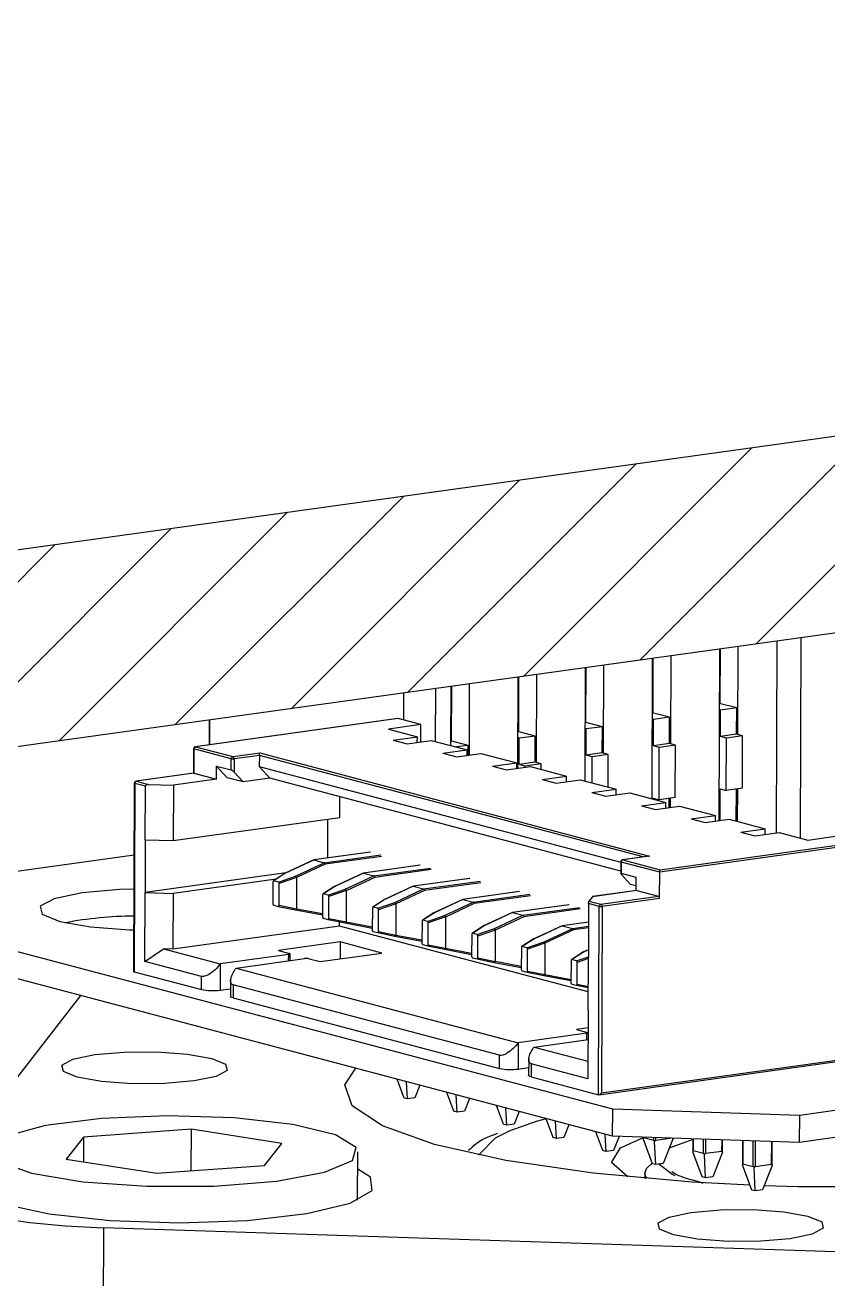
# Model space of a CAD drawing. Header units: millimetres. Extents: x 0 to 1189, y 0 to 841.
# Drawn here: x 427.6 to 463.6, y 642.4 to 698.7 of the extents above; entities that cross this region are included whole.
import ezdxf

# ---------------------------------------------------------------- set-up
doc = ezdxf.new("R2010")
doc.units = ezdxf.units.MM

# ---------------------------------------------------------------- blocks, each defined once
blk = doc.blocks.new('SW_HATCH_0')
at = {"color": 0, "linetype": 'Continuous', "lineweight": 18}
for p, q in [((-119.025, 365.909), (-108.772, 376.162)), ((-124.24, 365.184), (-113.988, 375.436)), ((-129.456, 364.458), (-119.204, 374.71)), ((-134.672, 363.732), (-124.419, 373.985)), ((-139.888, 363.007), (-129.635, 373.259)), ((-145.103, 362.281), (-134.851, 372.534)), ((-150.319, 361.556), (-140.066, 371.808)), ((-155.535, 360.83), (-145.282, 371.083)), ((-160.75, 360.104), (-150.498, 370.357))]:
    blk.add_line(p, q, dxfattribs=at)

msp = doc.modelspace()

# ---------------------------------------------------------------- linework, layer by layer
at = {"color": 7, "linetype": 'Continuous', "lineweight": 25}
for p, q in [((710.528, 714.512), (382.5, 668.878)), ((717.73, 706.688), (382.467, 660.047)), ((462.368, 662.181), (462.402, 671.168)), ((458.737, 670.658), (458.708, 662.96)), ((458.768, 668.213), (458.777, 670.663)), ((459.566, 666.823), (459.581, 670.775)), ((461.298, 662.42), (461.33, 671.018)), ((455.722, 670.238), (455.698, 663.946)), ((455.753, 667.793), (455.762, 670.244)), ((456.551, 666.404), (456.566, 670.356)), ((450.521, 665.565), (450.536, 669.517)), ((452.707, 669.819), (452.688, 664.742)), ((452.738, 667.374), (452.747, 669.824)), ((453.536, 665.984), (453.551, 669.936)), ((445.992, 666.513), (446, 668.886)), ((446.677, 668.98), (446.667, 666.335)), ((446.708, 666.535), (446.717, 668.986)), ((447.509, 665.902), (447.521, 669.097)), ((449.692, 669.399), (449.677, 665.303)), ((449.723, 666.954), (449.732, 669.405)), ((444.553, 668.685), (444.549, 667.479)), ((456.496, 667.597), (455.713, 667.804)), ((458.787, 667.916), (458.727, 667.932)), ((459.511, 668.016), (458.728, 668.223)), ((458.783, 666.738), (458.787, 667.916)), ((459.511, 668.016), (458.787, 667.916)), ((459.506, 666.839), (459.511, 668.016)), ((444.3, 667.543), (435.206, 666.278)), ((444.312, 667.542), (435.219, 666.277)), ((435.835, 667.472), (435.831, 666.364)), ((435.853, 667.474), (435.848, 666.367)), ((445.329, 667.273), (443.882, 667.071)), ((445.329, 667.273), (444.312, 667.542)), ((445.326, 666.498), (445.329, 667.273)), ((453.481, 667.177), (452.698, 667.384)), ((453.481, 667.177), (452.757, 667.077)), ((453.476, 666), (453.481, 667.177)), ((455.772, 667.496), (455.712, 667.512)), ((455.768, 666.319), (455.772, 667.496)), ((456.496, 667.597), (455.772, 667.496)), ((456.491, 666.419), (456.496, 667.597)), ((443.882, 667.071), (445.175, 666.729)), ((444.09, 666.578), (445.175, 666.729)), ((445.174, 666.477), (445.175, 666.729)), ((449.742, 666.657), (449.682, 666.673)), ((450.466, 666.758), (449.683, 666.965)), ((449.738, 665.48), (449.742, 666.657)), ((450.466, 666.758), (449.742, 666.657)), ((450.461, 665.581), (450.466, 666.758)), ((452.757, 667.077), (452.697, 667.093)), ((452.753, 665.899), (452.757, 667.077)), ((459.506, 666.839), (458.783, 666.738)), ((459.05, 666.667), (458.783, 666.738)), ((459.041, 664.313), (459.05, 666.667)), ((459.774, 666.768), (459.05, 666.667)), ((459.774, 666.768), (459.506, 666.839)), ((459.765, 664.413), (459.774, 666.768)), ((435.129, 666.189), (435.125, 665.089)), ((435.146, 666.178), (435.142, 665.089)), ((436.823, 665.735), (435.146, 666.178)), ((435.219, 666.277), (436.896, 665.833)), ((444.09, 666.578), (444.714, 666.413)), ((444.714, 666.413), (445.8, 666.564)), ((445.8, 666.564), (447.405, 666.14)), ((446.32, 665.989), (447.405, 666.14)), ((447.451, 666.339), (446.668, 666.546)), ((447.451, 666.339), (446.928, 666.266)), ((447.404, 665.887), (447.405, 666.14)), ((447.449, 665.894), (447.451, 666.339)), ((456.491, 666.419), (455.768, 666.319)), ((456.035, 666.248), (455.768, 666.319)), ((456.026, 663.893), (456.035, 666.248)), ((456.759, 666.349), (456.035, 666.248)), ((456.759, 666.349), (456.491, 666.419)), ((456.75, 663.994), (456.759, 666.349)), ((436.821, 665.234), (436.823, 665.735)), ((436.896, 665.833), (438.102, 666.001)), ((436.949, 665.731), (436.947, 665.142)), ((438.083, 665.888), (436.949, 665.731)), ((438.083, 665.888), (438.081, 665.388)), ((455.304, 661.333), (438.083, 665.888)), ((438.102, 666.001), (455.602, 661.372)), ((446.32, 665.989), (446.944, 665.823)), ((446.944, 665.823), (448.029, 665.974)), ((448.029, 665.974), (449.635, 665.55)), ((448.55, 665.399), (449.635, 665.55)), ((449.634, 665.298), (449.635, 665.55)), ((450.461, 665.581), (449.738, 665.48)), ((450.729, 665.51), (450.005, 665.409)), ((450.729, 665.51), (450.461, 665.581)), ((450.728, 665.261), (450.729, 665.51)), ((453.476, 666), (452.753, 665.899)), ((453.02, 665.829), (452.753, 665.899)), ((453.016, 664.655), (453.02, 665.829)), ((453.744, 665.929), (453.02, 665.829)), ((453.744, 665.929), (453.476, 666)), ((453.738, 664.464), (453.744, 665.929)), ((435.132, 665.09), (432.549, 664.731)), ((435.142, 665.089), (432.562, 664.73)), ((435.142, 665.089), (436.159, 664.82)), ((436.159, 664.82), (436.161, 665.409)), ((436.642, 664.887), (436.161, 665.409)), ((436.161, 665.409), (436.821, 665.234)), ((436.947, 665.142), (437.355, 664.699)), ((438.081, 665.388), (454.306, 661.096)), ((438.561, 664.866), (438.081, 665.388)), ((448.55, 665.399), (449.174, 665.234)), ((449.174, 665.234), (450.259, 665.385)), ((450.005, 665.409), (449.738, 665.48)), ((450.005, 665.349), (450.005, 665.409)), ((450.259, 665.385), (451.865, 664.96)), ((450.779, 664.809), (451.865, 664.96)), ((451.864, 664.708), (451.865, 664.96)), ((432.471, 664.642), (432.44, 656.212)), ((432.489, 664.632), (432.457, 656.184)), ((432.971, 664.504), (432.489, 664.632)), ((432.562, 664.73), (433.097, 664.589)), ((432.962, 662.091), (432.971, 664.504)), ((433.097, 664.589), (434.23, 664.552)), ((434.23, 664.552), (434.22, 662.05)), ((436.159, 664.82), (434.23, 664.552)), ((437.355, 664.699), (436.642, 664.887)), ((438.561, 664.866), (437.355, 664.699)), ((454.304, 660.702), (438.561, 664.866)), ((450.779, 664.809), (451.404, 664.644)), ((451.404, 664.644), (452.489, 664.795)), ((452.489, 664.795), (454.095, 664.37)), ((453.009, 664.219), (454.095, 664.37)), ((454.094, 664.118), (454.095, 664.37)), ((458.768, 662.968), (458.774, 664.383)), ((458.774, 664.383), (459.041, 664.313)), ((459.765, 664.413), (459.041, 664.313)), ((459.492, 662.942), (459.497, 664.376)), ((459.552, 662.926), (459.557, 664.384)), ((441.697, 663.09), (441.701, 664.036)), ((453.009, 664.219), (453.634, 664.054)), ((453.634, 664.054), (454.719, 664.205)), ((454.719, 664.205), (456.325, 663.78)), ((455.759, 663.964), (456.026, 663.893)), ((455.759, 663.93), (455.759, 663.964)), ((456.75, 663.994), (456.026, 663.893)), ((456.48, 663.55), (456.482, 663.957)), ((456.541, 663.558), (456.542, 663.965)), ((455.239, 663.629), (456.325, 663.78)), ((455.239, 663.629), (455.864, 663.464)), ((455.864, 663.464), (456.949, 663.615)), ((456.324, 663.528), (456.325, 663.78)), ((456.949, 663.615), (458.555, 663.19)), ((441.697, 663.09), (434.22, 662.05)), ((441.155, 661.285), (441.161, 663.015)), ((457.469, 663.039), (458.555, 663.19)), ((457.469, 663.039), (458.093, 662.874)), ((458.093, 662.874), (459.179, 663.025)), ((458.554, 662.938), (458.555, 663.19)), ((459.179, 663.025), (460.784, 662.6)), ((459.699, 662.449), (460.784, 662.6)), ((459.699, 662.449), (460.323, 662.284)), ((460.323, 662.284), (461.409, 662.435)), ((460.783, 662.348), (460.784, 662.6)), ((461.409, 662.435), (462.702, 662.093)), ((462.702, 662.093), (464.149, 662.294)), ((432.962, 662.091), (432.953, 659.736)), ((434.22, 662.05), (432.962, 662.091)), ((443.058, 661.55), (440.526, 661.197)), ((443.067, 661.549), (440.534, 661.197)), ((465.219, 661.923), (456.054, 660.648)), ((456.073, 660.76), (465.166, 662.026)), ((423.093, 660.12), (432.459, 661.423)), ((440.52, 661.196), (439.231, 660.595)), ((440.534, 661.197), (439.248, 660.598)), ((439.712, 660.475), (440.998, 661.074)), ((441.04, 661.007), (439.753, 660.408)), ((440.534, 661.197), (440.998, 661.074)), ((440.998, 661.074), (443.53, 661.427)), ((443.566, 661.358), (441.04, 661.007)), ((454.306, 661.116), (454.304, 660.598)), ((454.323, 661.106), (454.322, 660.605)), ((456.054, 660.648), (454.323, 661.106)), ((455.572, 661.37), (454.383, 661.205)), ((455.602, 661.372), (454.396, 661.204)), ((454.396, 661.204), (456.073, 660.76)), ((455.572, 661.369), (455.602, 661.372)), ((439.273, 660.615), (432.953, 659.736)), ((439.23, 660.595), (438.713, 660.261)), ((439.248, 660.598), (438.73, 660.264)), ((438.938, 660.209), (439.712, 660.475)), ((442.75, 660.606), (441.46, 660.006)), ((442.764, 660.607), (441.478, 660.008)), ((441.942, 659.886), (443.228, 660.484)), ((445.288, 660.96), (442.755, 660.608)), ((445.296, 660.959), (442.764, 660.607)), ((442.764, 660.607), (443.228, 660.484)), ((443.228, 660.484), (445.76, 660.837)), ((445.796, 660.768), (443.269, 660.417)), ((454.322, 660.605), (454.982, 660.431)), ((454.748, 660.098), (454.34, 660.541)), ((454.982, 660.431), (454.979, 659.823)), ((456.049, 659.471), (456.054, 660.648)), ((438.832, 660.338), (434.211, 659.695)), ((438.695, 660.216), (438.692, 659.237)), ((438.938, 660.209), (438.73, 660.264)), ((438.969, 659.163), (438.972, 660.143)), ((439.753, 660.412), (438.972, 660.143)), ((439.753, 660.408), (439.748, 659.011)), ((441.46, 660.005), (440.943, 659.671)), ((441.478, 660.008), (440.96, 659.674)), ((441.168, 659.619), (441.942, 659.886)), ((443.269, 660.417), (441.983, 659.818)), ((444.98, 660.016), (443.69, 659.416)), ((444.994, 660.017), (443.708, 659.418)), ((444.172, 659.296), (445.458, 659.895)), ((447.518, 660.37), (444.985, 660.018)), ((447.526, 660.37), (444.994, 660.017)), ((444.994, 660.017), (445.458, 659.895)), ((445.458, 659.895), (447.99, 660.247)), ((448.026, 660.179), (445.499, 659.827)), ((454.98, 660.036), (454.748, 660.098)), ((432.941, 656.645), (432.953, 659.736)), ((432.953, 659.736), (434.211, 659.695)), ((434.211, 659.695), (434.202, 657.193)), ((440.925, 659.626), (440.921, 658.647)), ((441.168, 659.619), (440.96, 659.674)), ((441.198, 658.574), (441.202, 659.553)), ((441.983, 659.822), (441.202, 659.553)), ((441.983, 659.818), (441.978, 658.421)), ((443.69, 659.415), (443.173, 659.081)), ((443.708, 659.418), (443.19, 659.084)), ((445.499, 659.827), (444.213, 659.228)), ((447.21, 659.426), (445.92, 658.826)), ((447.224, 659.427), (445.938, 658.829)), ((446.401, 658.706), (447.687, 659.305)), ((449.748, 659.78), (447.215, 659.428)), ((449.756, 659.78), (447.224, 659.427)), ((447.224, 659.427), (447.687, 659.305)), ((447.687, 659.305), (450.22, 659.657)), ((450.255, 659.589), (447.729, 659.237)), ((453.031, 659.549), (452.88, 659.356)), ((452.88, 659.356), (453.415, 659.214)), ((455.033, 659.828), (453.031, 659.549)), ((453.031, 659.549), (453.035, 659.551)), ((455.02, 659.829), (453.035, 659.552)), ((453.415, 659.214), (455.996, 659.573)), ((456.049, 659.471), (453.469, 659.111)), ((455.033, 659.828), (455.996, 659.573)), ((438.726, 659.171), (438.934, 659.116)), ((438.935, 659.115), (439.708, 658.96)), ((438.969, 659.163), (439.748, 659.007)), ((439.704, 658.961), (440.922, 658.732)), ((439.748, 659.011), (440.922, 658.79)), ((443.155, 659.036), (443.151, 658.057)), ((443.398, 659.029), (443.19, 659.084)), ((443.398, 659.029), (444.172, 659.296)), ((443.428, 657.984), (443.432, 658.963)), ((444.213, 659.232), (443.432, 658.963)), ((444.213, 659.228), (444.208, 657.831)), ((445.919, 658.825), (445.402, 658.491)), ((445.938, 658.829), (445.42, 658.494)), ((447.729, 659.237), (446.443, 658.638)), ((449.44, 658.837), (448.15, 658.236)), ((449.453, 658.837), (448.167, 658.239)), ((451.978, 659.19), (449.445, 658.838)), ((451.986, 659.19), (449.453, 658.837)), ((449.453, 658.837), (449.917, 658.715)), ((449.917, 658.715), (452.45, 659.067)), ((452.485, 658.999), (449.959, 658.647)), ((452.861, 659.243), (452.852, 656.829)), ((453.343, 659.116), (452.861, 659.243)), ((453.311, 650.667), (453.343, 659.116)), ((453.469, 659.111), (453.437, 650.752)), ((453.947, 650.011), (421.837, 658.505)), ((441.679, 658.233), (434.202, 657.193)), ((440.956, 658.581), (441.164, 658.526)), ((441.165, 658.526), (441.938, 658.37)), ((441.198, 658.574), (441.977, 658.417)), ((441.679, 658.233), (441.68, 658.422)), ((452.846, 655.279), (441.679, 658.233)), ((441.934, 658.371), (443.152, 658.142)), ((441.978, 658.421), (443.152, 658.2)), ((445.385, 658.446), (445.381, 657.467)), ((445.628, 658.439), (445.42, 658.494)), ((445.628, 658.439), (446.401, 658.706)), ((445.658, 657.394), (445.662, 658.373)), ((446.443, 658.642), (445.662, 658.373)), ((446.443, 658.638), (446.438, 657.241)), ((448.149, 658.235), (447.632, 657.902)), ((448.167, 658.239), (447.649, 657.904)), ((448.631, 658.116), (449.917, 658.715)), ((449.959, 658.647), (448.673, 658.049)), ((451.67, 658.247), (450.38, 657.646)), ((451.683, 658.248), (450.397, 657.649)), ((452.858, 658.413), (451.675, 658.248)), ((452.858, 658.411), (451.683, 658.248)), ((451.683, 658.248), (452.147, 658.125)), ((452.147, 658.125), (452.857, 658.224)), ((443.186, 657.991), (443.394, 657.936)), ((443.395, 657.936), (444.167, 657.781)), ((443.428, 657.984), (444.207, 657.827)), ((444.164, 657.781), (445.381, 657.552)), ((444.208, 657.831), (445.382, 657.611)), ((447.615, 657.857), (447.611, 656.877)), ((447.858, 657.849), (447.649, 657.904)), ((447.858, 657.849), (448.631, 658.116)), ((447.888, 656.804), (447.892, 657.783)), ((448.672, 658.052), (447.892, 657.783)), ((448.673, 658.049), (448.668, 656.652)), ((450.379, 657.646), (449.862, 657.312)), ((450.397, 657.649), (449.879, 657.314)), ((450.861, 657.526), (452.147, 658.125)), ((452.189, 658.058), (450.903, 657.459)), ((452.857, 658.15), (452.189, 658.058)), ((453.942, 648.8), (421.832, 657.294)), ((432.941, 656.645), (433.782, 657.207)), ((433.782, 657.207), (436.325, 656.534)), ((434.202, 657.193), (433.782, 657.207)), ((441.714, 657.518), (438.941, 657.132)), ((438.941, 657.132), (439.431, 657.002)), ((441.714, 657.518), (441.712, 656.761)), ((443.587, 657.022), (441.714, 657.518)), ((445.415, 657.401), (445.624, 657.346)), ((445.625, 657.346), (446.397, 657.191)), ((445.658, 657.394), (446.437, 657.237)), ((446.394, 657.191), (447.611, 656.962)), ((446.438, 657.241), (447.612, 657.021)), ((449.845, 657.267), (449.841, 656.287)), ((450.087, 657.259), (449.879, 657.314)), ((450.087, 657.259), (450.861, 657.526)), ((450.118, 656.214), (450.122, 657.193)), ((450.902, 657.463), (450.122, 657.193)), ((450.903, 657.459), (450.897, 656.062)), ((452.609, 657.056), (452.092, 656.722)), ((452.627, 657.059), (452.109, 656.725)), ((452.853, 657.17), (452.61, 657.056)), ((452.853, 657.164), (452.627, 657.059)), ((435.483, 655.973), (432.941, 656.645)), ((436.325, 656.534), (436.32, 655.357)), ((439.4, 656.962), (436.325, 656.534)), ((437.038, 656.345), (440.113, 656.773)), ((439.399, 656.674), (439.4, 656.962)), ((439.459, 656.682), (439.461, 656.985)), ((440.323, 656.766), (440.814, 656.637)), ((440.814, 656.637), (443.587, 657.022)), ((447.645, 656.811), (447.853, 656.756)), ((447.855, 656.756), (448.627, 656.601)), ((447.888, 656.804), (448.667, 656.648)), ((448.624, 656.602), (449.841, 656.373)), ((448.668, 656.652), (449.841, 656.431)), ((452.074, 656.677), (452.071, 655.698)), ((452.317, 656.669), (452.109, 656.725)), ((452.317, 656.669), (452.852, 656.854)), ((452.348, 655.624), (452.352, 656.604)), ((452.852, 656.776), (452.352, 656.604)), ((452.843, 654.474), (452.852, 656.829)), ((432.457, 656.184), (435.481, 655.384)), ((435.481, 655.384), (435.483, 655.973)), ((437.038, 656.345), (449.704, 652.995)), ((449.875, 656.222), (450.083, 656.166)), ((450.085, 656.166), (450.857, 656.011)), ((450.118, 656.214), (450.897, 656.058)), ((450.854, 656.012), (452.071, 655.783)), ((450.897, 656.062), (452.071, 655.841)), ((436.32, 655.357), (436.792, 655.422)), ((436.793, 655.783), (436.79, 655.076)), ((436.91, 655.595), (436.908, 655.006)), ((448.862, 652.434), (436.91, 655.595)), ((452.105, 655.632), (452.313, 655.577)), ((452.315, 655.576), (452.847, 655.469)), ((452.348, 655.624), (452.847, 655.524)), ((505.754, 655.778), (462.339, 649.739)), ((423.52, 646.691), (430.072, 655.114)), ((436.908, 655.006), (448.86, 651.845)), ((452.843, 654.474), (452.832, 651.384)), ((505.75, 654.567), (462.334, 648.527)), ((452.779, 653.423), (449.704, 652.995)), ((450.417, 652.806), (452.838, 653.143)), ((452.84, 653.665), (452.32, 653.593)), ((452.32, 653.593), (452.81, 653.463)), ((452.778, 653.135), (452.779, 653.423)), ((449.704, 652.995), (449.699, 651.818)), ((450.417, 652.806), (452.835, 652.167)), ((448.86, 651.845), (448.862, 652.434)), ((450.172, 652.244), (450.17, 651.537)), ((450.29, 652.056), (450.287, 651.467)), ((452.832, 651.384), (450.29, 652.056)), ((453.324, 650.667), (465.142, 652.311)), ((453.437, 650.752), (465.184, 652.386)), ((449.699, 651.818), (450.171, 651.883)), ((450.287, 651.467), (453.311, 650.667)), ((444.584, 650.518), (444.27, 651.358)), ((444.737, 650.477), (444.693, 651.247)), ((445.286, 651.09), (445.064, 650.523)), ((444.737, 650.477), (444.584, 650.518)), ((445.064, 650.523), (444.737, 650.477)), ((446.814, 649.928), (446.5, 650.769)), ((446.967, 649.888), (446.923, 650.657)), ((447.516, 650.5), (447.294, 649.933)), ((446.967, 649.888), (446.814, 649.928)), ((447.294, 649.933), (446.967, 649.888)), ((449.044, 649.338), (448.73, 650.179)), ((449.197, 649.298), (449.153, 650.067)), ((449.745, 649.91), (449.524, 649.343)), ((453.942, 648.8), (453.947, 650.011)), ((462.339, 649.739), (453.947, 650.011)), ((462.334, 648.527), (462.339, 649.739)), ((449.197, 649.298), (449.044, 649.338)), ((449.524, 649.343), (449.197, 649.298)), ((451.274, 648.748), (450.96, 649.589)), ((451.427, 648.708), (451.382, 649.477)), ((451.975, 649.32), (451.754, 648.753)), ((430.187, 648.767), (429.418, 647.778)), ((430.187, 648.767), (430.183, 647.658)), ((435.022, 649.117), (430.187, 648.767)), ((435.022, 649.117), (435.015, 647.25)), ((439.088, 648.478), (435.022, 649.117)), ((451.427, 648.708), (451.274, 648.748)), ((451.754, 648.753), (451.427, 648.708)), ((453.504, 648.158), (453.19, 648.999)), ((453.657, 648.118), (453.612, 648.887)), ((462.334, 648.527), (453.942, 648.8)), ((454.229, 648.791), (453.984, 648.163)), ((455.312, 648.755), (455.312, 648.712)), ((455.734, 647.569), (455.313, 648.695)), ((455.324, 648.755), (455.324, 648.751)), ((455.324, 648.751), (455.788, 648.628)), ((455.788, 648.628), (455.788, 648.74)), ((455.872, 648.737), (455.872, 648.626)), ((455.872, 648.626), (456.522, 648.716)), ((456.643, 648.673), (456.214, 647.574)), ((457.544, 648.65), (456.483, 648.263)), ((456.643, 648.673), (456.636, 648.712)), ((456.643, 648.692), (456.643, 648.673)), ((456.644, 648.692), (456.644, 648.712)), ((457.544, 648.683), (457.542, 648.122)), ((457.556, 648.683), (457.554, 648.161)), ((458.018, 648.039), (458.02, 648.667)), ((458.104, 648.665), (458.102, 648.036)), ((458.849, 648.14), (458.851, 648.64)), ((458.874, 648.103), (458.876, 648.64)), ((459.776, 648.61), (459.772, 647.532)), ((459.788, 648.61), (459.784, 647.571)), ((438.319, 647.489), (439.088, 648.478)), ((442.495, 645.931), (442.503, 648.097)), ((453.657, 648.118), (453.504, 648.158)), ((453.984, 648.163), (453.657, 648.118)), ((455.887, 647.528), (455.827, 648.559)), ((457.964, 646.979), (457.543, 648.106)), ((457.554, 648.161), (458.018, 648.039)), ((458.102, 648.036), (458.849, 648.14)), ((458.873, 648.083), (458.444, 646.984)), ((458.873, 648.103), (458.873, 648.083)), ((460.248, 647.449), (460.252, 648.595)), ((460.336, 648.592), (460.332, 647.446)), ((461.079, 647.55), (461.083, 648.568)), ((461.103, 647.513), (461.107, 648.567)), ((429.418, 647.778), (433.484, 647.139)), ((433.484, 647.139), (438.319, 647.489)), ((455.887, 647.528), (455.734, 647.569)), ((456.214, 647.574), (455.887, 647.528)), ((458.116, 646.938), (458.057, 647.97)), ((460.193, 646.389), (459.773, 647.516)), ((459.784, 647.571), (460.248, 647.449)), ((460.332, 647.446), (461.079, 647.55)), ((461.103, 647.493), (460.673, 646.394)), ((461.102, 647.513), (461.103, 647.493)), ((455.383, 647.13), (455.382, 646.905)), ((455.462, 646.898), (455.383, 647.13)), ((458.116, 646.938), (457.964, 646.979)), ((458.444, 646.984), (458.116, 646.938)), ((460.346, 646.348), (460.287, 647.38)), ((460.346, 646.348), (460.193, 646.389)), ((460.673, 646.394), (460.346, 646.348)), ((431.088, 644.689), (431.055, 635.859)), ((486.714, 642.882), (431.088, 644.689))]:
    msp.add_line(p, q, dxfattribs=at)
at = {"color": 7, "linetype": 'Continuous', "lineweight": 25, "flags": 128}
for points in [[(444.3, 667.543), (444.302, 667.543), (444.312, 667.542)], [(435.129, 666.189), (435.129, 666.188), (435.131, 666.185), (435.137, 666.181), (435.146, 666.178)], [(435.206, 666.278), (435.209, 666.278), (435.219, 666.277)], [(432.471, 664.642), (432.471, 664.641), (432.474, 664.638), (432.48, 664.635), (432.489, 664.632)], [(432.549, 664.731), (432.551, 664.731), (432.562, 664.73)], [(454.306, 661.116), (454.306, 661.115), (454.308, 661.112), (454.314, 661.109), (454.323, 661.106)], [(454.383, 661.205), (454.386, 661.205), (454.396, 661.204)], [(432.453, 659.887), (431.803, 659.868), (430.123, 659.721), (428.873, 659.46), (428.245, 659.125), (428.333, 658.766), (429.126, 658.439), (430.501, 658.193), (432.249, 658.065), (432.447, 658.06)], [(455.02, 659.829), (455.022, 659.829), (455.033, 659.828)], [(439.4, 656.962), (439.422, 656.966), (439.439, 656.97), (439.452, 656.975), (439.459, 656.981), (439.46, 656.986), (439.456, 656.992), (439.446, 656.997), (439.431, 657.002)], [(436.908, 655.006), (436.848, 655.026), (436.808, 655.048), (436.791, 655.07), (436.79, 655.076)], [(436.637, 651.753), (436.142, 651.489), (435.158, 651.283), (433.834, 651.168), (432.373, 651.16), (430.996, 651.26), (429.913, 651.454), (429.289, 651.711), (429.219, 651.994), (429.714, 652.258), (430.698, 652.463), (432.022, 652.579), (433.483, 652.587), (434.86, 652.486), (435.943, 652.293), (436.567, 652.035), (436.637, 651.753)], [(460.113, 646.604), (457.51, 646.742), (453.066, 647.14), (449.153, 647.712), (445.951, 648.431), (443.613, 649.263), (442.246, 650.169), (441.915, 651.107), (442.409, 651.851)], [(450.287, 651.467), (450.227, 651.487), (450.188, 651.509), (450.17, 651.531), (450.17, 651.537)], [(486.649, 650.128), (485.413, 649.224), (483.194, 648.397), (480.096, 647.684), (476.264, 647.119), (471.877, 646.729), (467.141, 646.531), (462.276, 646.536), (460.746, 646.58)], [(433.032, 646.558), (436.061, 646.568), (438.847, 646.789), (441.012, 647.191), (442.264, 647.719), (442.435, 648.303), (441.5, 648.863), (439.586, 649.324), (436.953, 649.623), (433.954, 649.72), (430.996, 649.603), (428.478, 649.286), (426.739, 648.813), (426.016, 648.247), (426.405, 647.666), (427.854, 647.146), (430.167, 646.76), (433.032, 646.558)], [(450.962, 649.585), (450.508, 649.457), (449.333, 649.043)], [(449.333, 649.043), (448.671, 648.712), (447.921, 647.953)], [(454.619, 646.975), (453.897, 647.624), (454.301, 648.285), (455.363, 648.754)], [(455.383, 647.13), (455.465, 647.362), (455.722, 647.6)], [(456.03, 647.548), (456.644, 647.083), (456.728, 647.046)], [(426, 647.381), (425.347, 646.946), (425.428, 646.342), (426.573, 645.777), (428.643, 645.318), (431.39, 645.02), (434.481, 644.919), (437.544, 645.028), (440.209, 645.334), (442.156, 645.799), (443.148, 646.367), (443.148, 646.367)], [(443.148, 646.367), (443.067, 646.97), (442.5, 647.32)], [(423.52, 646.691), (423.431, 646.352), (423.688, 646.014), (424.28, 645.691), (425.185, 645.396), (426.368, 645.139), (427.784, 644.931), (429.377, 644.779), (431.088, 644.689)], [(463.395, 644.675), (462.9, 644.411), (461.916, 644.205), (460.593, 644.09), (459.131, 644.081), (457.754, 644.182), (456.671, 644.376), (456.048, 644.633), (455.978, 644.916), (456.473, 645.179), (457.457, 645.385), (458.78, 645.5), (460.242, 645.509), (461.619, 645.408), (462.701, 645.214), (463.325, 644.957), (463.395, 644.675)]]:
    msp.add_lwpolyline(points, dxfattribs=at)
at = {"color": 7, "linetype": 'Continuous', "lineweight": 25}
for centre, radius, start, end in [((435.219, 666.188), 0.09, 97.92, 179.7853), ((435.243, 666.183), 0.0965, 104.2045, 182.8733), ((436.92, 665.74), 0.0965, 104.2045, 182.8733), ((436.898, 666.104), 0.376, 258.5048, 277.7731), ((436.846, 665.742), 0.104, 353.7048, 61.1603), ((432.561, 664.642), 0.09, 97.92, 179.7853), ((432.585, 664.637), 0.0965, 104.2045, 182.8733), ((454.396, 661.116), 0.09, 97.92, 179.7853), ((454.42, 661.111), 0.0965, 104.2045, 182.8733), ((455.946, 659.482), 0.104, 353.7048, 61.1603), ((453.439, 659.12), 0.0965, 104.2045, 182.8733), ((453.418, 659.484), 0.376, 258.5048, 277.7731), ((453.365, 659.123), 0.104, 353.7048, 61.1603), ((432.534, 641.674), 17.002, 90.2856, 100.7235), ((440.198, 656.152), 0.627, 78.5048, 97.7731), ((435.981, 657.842), 2.508, 258.5048, 277.7731), ((452.785, 653.505), 0.082, 266.0284, 311.7148), ((452.806, 653.419), 0.0443, 41.1868, 84.2213), ((449.36, 654.303), 2.508, 258.5048, 277.7731)]:
    msp.add_arc(centre, radius, start, end, dxfattribs=at)
for points, knots in [([(712.796, 714.382), (711.274, 714.776), (706.812, 715.93), (698.867, 717.742), (688.769, 719.765), (678.054, 721.636), (666.775, 723.355), (654.974, 724.916), (642.7, 726.315), (630.004, 727.549), (616.94, 728.612), (603.566, 729.5), (589.938, 730.211), (576.118, 730.742), (562.168, 731.09), (548.148, 731.254), (534.121, 731.234), (520.151, 731.03), (506.3, 730.641), (492.629, 730.071), (479.198, 729.321), (466.069, 728.395), (453.297, 727.295), (440.938, 726.026), (429.047, 724.592), (417.671, 722.999), (406.86, 721.25), (396.653, 719.35), (387.091, 717.302), (378.205, 715.108), (370.019, 712.764), (362.552, 710.262), (355.808, 707.578), (349.787, 704.669), (344.487, 701.453), (340.28, 698.063), (337.141, 694.529), (335.056, 691.015), (333.734, 687.435), (333.615, 684.983), (333.559, 683.835)], [0, 0, 0, 0, 0.014304, 0.04193, 0.069424, 0.096803, 0.124098, 0.151328, 0.178511, 0.205657, 0.232775, 0.259871, 0.286951, 0.314019, 0.34108, 0.368135, 0.395189, 0.422244, 0.449302, 0.476366, 0.50344, 0.530527, 0.557632, 0.58476, 0.611918, 0.639115, 0.666362, 0.693675, 0.721074, 0.748589, 0.776264, 0.804159, 0.832369, 0.861024, 0.89028, 0.920121, 0.943455, 0.964108, 0.98319, 1, 1, 1, 1]), ([(438.083, 665.888), (438.083, 665.897), (438.083, 665.915), (438.086, 665.943), (438.09, 665.969), (438.096, 665.99), (438.1, 665.997), (438.102, 666.001)], [0, 0, 0, 0, 0.146754, 0.316126, 0.510248, 0.757793, 1, 1, 1, 1]), ([(435.132, 665.09), (435.132, 665.09), (435.134, 665.091), (435.139, 665.09), (435.142, 665.089)], [0, 0, 0, 0, 0.104348, 1, 1, 1, 1]), ([(436.947, 665.142), (436.936, 665.153), (436.914, 665.175), (436.879, 665.203), (436.852, 665.221), (436.835, 665.23), (436.826, 665.233), (436.821, 665.234)], [0, 0, 0, 0, 0.31012, 0.616121, 0.758896, 0.886022, 1, 1, 1, 1]), ([(433.097, 664.589), (433.079, 664.588), (433.044, 664.586), (433.005, 664.567), (432.983, 664.544), (432.972, 664.524), (432.971, 664.511), (432.971, 664.504)], [0, 0, 0, 0, 0.31012, 0.616121, 0.758896, 0.886022, 1, 1, 1, 1]), ([(440.521, 661.195), (440.521, 661.196), (440.525, 661.199), (440.53, 661.198), (440.534, 661.197)], [0, 0, 0, 0, 0.184753, 1, 1, 1, 1]), ([(441.04, 661.007), (441.038, 661.015), (441.035, 661.033), (441.023, 661.055), (441.01, 661.069), (441.002, 661.073), (440.998, 661.074)], [0, 0, 0, 0, 0.271315, 0.563805, 0.790595, 1, 1, 1, 1]), ([(439.23, 660.594), (439.232, 660.595), (439.237, 660.599), (439.244, 660.599), (439.248, 660.598)], [0, 0, 0, 0, 0.35158, 1, 1, 1, 1]), ([(439.753, 660.412), (439.75, 660.42), (439.745, 660.436), (439.734, 660.456), (439.722, 660.47), (439.715, 660.474), (439.712, 660.475)], [0, 0, 0, 0, 0.2701129, 0.5609726, 0.7881359, 1, 1, 1, 1]), ([(442.751, 660.605), (442.751, 660.606), (442.755, 660.609), (442.76, 660.608), (442.764, 660.607)], [0, 0, 0, 0, 0.184753, 1, 1, 1, 1]), ([(443.269, 660.417), (443.268, 660.425), (443.265, 660.443), (443.253, 660.465), (443.24, 660.479), (443.232, 660.483), (443.228, 660.484)], [0, 0, 0, 0, 0.271315, 0.563805, 0.790595, 1, 1, 1, 1]), ([(454.322, 660.605), (454.317, 660.606), (454.308, 660.607), (454.303, 660.601), (454.306, 660.587), (454.318, 660.566), (454.333, 660.55), (454.34, 660.541)], [0, 0, 0, 0, 0.1467542, 0.3161257, 0.5102478, 0.7577933, 1, 1, 1, 1]), ([(456.054, 660.648), (456.054, 660.656), (456.054, 660.675), (456.057, 660.702), (456.061, 660.728), (456.067, 660.75), (456.071, 660.757), (456.073, 660.76)], [0, 0, 0, 0, 0.146754, 0.316126, 0.510248, 0.757793, 1, 1, 1, 1]), ([(438.73, 660.264), (438.725, 660.264), (438.715, 660.265), (438.703, 660.253), (438.696, 660.235), (438.696, 660.222), (438.695, 660.216)], [0, 0, 0, 0, 0.273222, 0.5613939, 0.7866392, 1, 1, 1, 1]), ([(438.972, 660.143), (438.972, 660.151), (438.971, 660.168), (438.961, 660.19), (438.95, 660.204), (438.942, 660.207), (438.938, 660.209)], [0, 0, 0, 0, 0.273222, 0.561394, 0.786639, 1, 1, 1, 1]), ([(439.753, 660.408), (439.753, 660.409), (439.753, 660.41), (439.753, 660.411), (439.753, 660.412)], [0, 0, 0, 0, 0.564082, 1, 1, 1, 1]), ([(441.46, 660.004), (441.462, 660.006), (441.467, 660.009), (441.473, 660.009), (441.478, 660.008)], [0, 0, 0, 0, 0.35158, 1, 1, 1, 1]), ([(441.983, 659.822), (441.98, 659.83), (441.975, 659.846), (441.964, 659.866), (441.952, 659.88), (441.945, 659.884), (441.942, 659.886)], [0, 0, 0, 0, 0.270113, 0.560973, 0.788136, 1, 1, 1, 1]), ([(444.98, 660.016), (444.981, 660.016), (444.985, 660.019), (444.99, 660.018), (444.994, 660.017)], [0, 0, 0, 0, 0.184753, 1, 1, 1, 1]), ([(445.499, 659.827), (445.498, 659.835), (445.495, 659.853), (445.483, 659.875), (445.47, 659.889), (445.462, 659.893), (445.458, 659.895)], [0, 0, 0, 0, 0.271315, 0.563805, 0.790595, 1, 1, 1, 1]), ([(440.96, 659.674), (440.955, 659.674), (440.945, 659.675), (440.933, 659.663), (440.926, 659.645), (440.925, 659.632), (440.925, 659.626)], [0, 0, 0, 0, 0.273222, 0.5613939, 0.7866392, 1, 1, 1, 1]), ([(441.202, 659.553), (441.202, 659.561), (441.2, 659.578), (441.191, 659.6), (441.18, 659.614), (441.172, 659.617), (441.168, 659.619)], [0, 0, 0, 0, 0.273222, 0.561394, 0.786639, 1, 1, 1, 1]), ([(441.983, 659.818), (441.983, 659.819), (441.983, 659.82), (441.983, 659.821), (441.983, 659.822)], [0, 0, 0, 0, 0.564082, 1, 1, 1, 1]), ([(443.69, 659.414), (443.692, 659.416), (443.697, 659.419), (443.703, 659.419), (443.708, 659.418)], [0, 0, 0, 0, 0.35158, 1, 1, 1, 1]), ([(447.21, 659.426), (447.211, 659.426), (447.215, 659.429), (447.22, 659.428), (447.224, 659.427)], [0, 0, 0, 0, 0.184753, 1, 1, 1, 1]), ([(447.729, 659.237), (447.728, 659.246), (447.725, 659.263), (447.713, 659.285), (447.7, 659.3), (447.691, 659.303), (447.687, 659.305)], [0, 0, 0, 0, 0.271315, 0.563805, 0.790595, 1, 1, 1, 1]), ([(452.861, 659.243), (452.861, 659.251), (452.862, 659.27), (452.864, 659.297), (452.868, 659.323), (452.874, 659.345), (452.878, 659.352), (452.88, 659.356)], [0, 0, 0, 0, 0.146754, 0.316126, 0.510248, 0.757793, 1, 1, 1, 1]), ([(438.692, 659.237), (438.692, 659.228), (438.693, 659.211), (438.702, 659.19), (438.714, 659.176), (438.722, 659.172), (438.726, 659.171)], [0, 0, 0, 0, 0.273222, 0.561394, 0.786639, 1, 1, 1, 1]), ([(438.934, 659.116), (438.939, 659.115), (438.949, 659.115), (438.961, 659.127), (438.967, 659.144), (438.968, 659.157), (438.969, 659.163)], [0, 0, 0, 0, 0.273222, 0.561394, 0.786639, 1, 1, 1, 1]), ([(439.706, 658.961), (439.71, 658.96), (439.719, 658.96), (439.732, 658.972), (439.742, 658.989), (439.746, 659.001), (439.748, 659.007)], [0, 0, 0, 0, 0.27204, 0.56347, 0.78971, 1, 1, 1, 1]), ([(439.748, 659.007), (439.748, 659.008), (439.748, 659.009), (439.748, 659.01), (439.748, 659.011)], [0, 0, 0, 0, 0.555442, 1, 1, 1, 1]), ([(443.19, 659.084), (443.185, 659.084), (443.174, 659.085), (443.163, 659.073), (443.156, 659.055), (443.155, 659.042), (443.155, 659.036)], [0, 0, 0, 0, 0.273222, 0.5613939, 0.7866392, 1, 1, 1, 1]), ([(443.432, 658.963), (443.431, 658.971), (443.43, 658.988), (443.421, 659.01), (443.41, 659.024), (443.402, 659.027), (443.398, 659.029)], [0, 0, 0, 0, 0.273222, 0.561394, 0.786639, 1, 1, 1, 1]), ([(444.213, 659.232), (444.21, 659.24), (444.205, 659.256), (444.193, 659.276), (444.182, 659.29), (444.175, 659.294), (444.172, 659.296)], [0, 0, 0, 0, 0.270113, 0.560973, 0.788136, 1, 1, 1, 1]), ([(444.213, 659.228), (444.213, 659.229), (444.213, 659.23), (444.213, 659.232), (444.213, 659.232)], [0, 0, 0, 0, 0.5640816, 1, 1, 1, 1]), ([(445.92, 658.825), (445.922, 658.826), (445.926, 658.83), (445.933, 658.829), (445.938, 658.829)], [0, 0, 0, 0, 0.35158, 1, 1, 1, 1]), ([(449.44, 658.836), (449.441, 658.836), (449.445, 658.839), (449.449, 658.838), (449.453, 658.837)], [0, 0, 0, 0, 0.184753, 1, 1, 1, 1]), ([(440.921, 658.647), (440.922, 658.639), (440.923, 658.621), (440.932, 658.6), (440.944, 658.586), (440.952, 658.583), (440.956, 658.581)], [0, 0, 0, 0, 0.273222, 0.561394, 0.786639, 1, 1, 1, 1]), ([(441.164, 658.526), (441.169, 658.526), (441.179, 658.525), (441.191, 658.537), (441.197, 658.554), (441.198, 658.567), (441.198, 658.574)], [0, 0, 0, 0, 0.273222, 0.561394, 0.786639, 1, 1, 1, 1]), ([(441.936, 658.371), (441.94, 658.371), (441.949, 658.37), (441.962, 658.382), (441.972, 658.399), (441.976, 658.411), (441.977, 658.417)], [0, 0, 0, 0, 0.27204, 0.56347, 0.78971, 1, 1, 1, 1]), ([(441.977, 658.417), (441.978, 658.418), (441.978, 658.419), (441.978, 658.421), (441.978, 658.421)], [0, 0, 0, 0, 0.555442, 1, 1, 1, 1]), ([(445.42, 658.494), (445.415, 658.494), (445.404, 658.495), (445.393, 658.483), (445.386, 658.466), (445.385, 658.453), (445.385, 658.446)], [0, 0, 0, 0, 0.273222, 0.5613939, 0.7866392, 1, 1, 1, 1]), ([(445.662, 658.373), (445.661, 658.381), (445.66, 658.399), (445.651, 658.42), (445.639, 658.434), (445.632, 658.437), (445.628, 658.439)], [0, 0, 0, 0, 0.273222, 0.561394, 0.786639, 1, 1, 1, 1]), ([(446.443, 658.642), (446.44, 658.65), (446.435, 658.666), (446.423, 658.686), (446.411, 658.7), (446.405, 658.704), (446.401, 658.706)], [0, 0, 0, 0, 0.270113, 0.560973, 0.788136, 1, 1, 1, 1]), ([(446.443, 658.638), (446.443, 658.639), (446.443, 658.64), (446.443, 658.642), (446.443, 658.642)], [0, 0, 0, 0, 0.564082, 1, 1, 1, 1]), ([(448.15, 658.235), (448.151, 658.236), (448.156, 658.24), (448.163, 658.239), (448.167, 658.239)], [0, 0, 0, 0, 0.35158, 1, 1, 1, 1]), ([(449.959, 658.647), (449.958, 658.656), (449.955, 658.673), (449.943, 658.695), (449.93, 658.71), (449.921, 658.713), (449.917, 658.715)], [0, 0, 0, 0, 0.271315, 0.563805, 0.790595, 1, 1, 1, 1]), ([(451.67, 658.246), (451.671, 658.247), (451.674, 658.25), (451.679, 658.248), (451.683, 658.248)], [0, 0, 0, 0, 0.184753, 1, 1, 1, 1]), ([(443.151, 658.057), (443.152, 658.049), (443.153, 658.032), (443.162, 658.01), (443.174, 657.996), (443.182, 657.993), (443.186, 657.991)], [0, 0, 0, 0, 0.273222, 0.561394, 0.786639, 1, 1, 1, 1]), ([(443.394, 657.936), (443.399, 657.936), (443.409, 657.935), (443.421, 657.947), (443.427, 657.965), (443.428, 657.977), (443.428, 657.984)], [0, 0, 0, 0, 0.273222, 0.561394, 0.786639, 1, 1, 1, 1]), ([(444.166, 657.781), (444.17, 657.781), (444.179, 657.78), (444.192, 657.792), (444.202, 657.809), (444.206, 657.821), (444.207, 657.827)], [0, 0, 0, 0, 0.27204, 0.56347, 0.78971, 1, 1, 1, 1]), ([(444.207, 657.827), (444.208, 657.828), (444.208, 657.829), (444.208, 657.831), (444.208, 657.831)], [0, 0, 0, 0, 0.555442, 1, 1, 1, 1]), ([(447.649, 657.904), (447.644, 657.905), (447.634, 657.905), (447.623, 657.893), (447.616, 657.876), (447.615, 657.863), (447.615, 657.857)], [0, 0, 0, 0, 0.273222, 0.5613939, 0.7866392, 1, 1, 1, 1]), ([(447.892, 657.783), (447.891, 657.792), (447.89, 657.809), (447.881, 657.83), (447.869, 657.844), (447.861, 657.848), (447.858, 657.849)], [0, 0, 0, 0, 0.273222, 0.561394, 0.786639, 1, 1, 1, 1]), ([(448.672, 658.052), (448.67, 658.06), (448.665, 658.076), (448.653, 658.097), (448.641, 658.11), (448.635, 658.114), (448.631, 658.116)], [0, 0, 0, 0, 0.270113, 0.560973, 0.788136, 1, 1, 1, 1]), ([(448.673, 658.049), (448.673, 658.049), (448.673, 658.051), (448.673, 658.052), (448.672, 658.052)], [0, 0, 0, 0, 0.564082, 1, 1, 1, 1]), ([(450.38, 657.645), (450.381, 657.646), (450.386, 657.65), (450.393, 657.649), (450.397, 657.649)], [0, 0, 0, 0, 0.35158, 1, 1, 1, 1]), ([(452.189, 658.058), (452.187, 658.066), (452.184, 658.083), (452.173, 658.105), (452.159, 658.12), (452.151, 658.123), (452.147, 658.125)], [0, 0, 0, 0, 0.271315, 0.563805, 0.790595, 1, 1, 1, 1]), ([(445.381, 657.467), (445.382, 657.459), (445.383, 657.442), (445.392, 657.42), (445.404, 657.406), (445.412, 657.403), (445.415, 657.401)], [0, 0, 0, 0, 0.273222, 0.561394, 0.786639, 1, 1, 1, 1]), ([(445.624, 657.346), (445.629, 657.346), (445.639, 657.345), (445.65, 657.357), (445.657, 657.375), (445.658, 657.388), (445.658, 657.394)], [0, 0, 0, 0, 0.273222, 0.561394, 0.786639, 1, 1, 1, 1]), ([(446.396, 657.191), (446.4, 657.191), (446.409, 657.191), (446.422, 657.202), (446.432, 657.219), (446.435, 657.231), (446.437, 657.237)], [0, 0, 0, 0, 0.27204, 0.56347, 0.78971, 1, 1, 1, 1]), ([(446.437, 657.237), (446.437, 657.238), (446.438, 657.24), (446.438, 657.241), (446.438, 657.241)], [0, 0, 0, 0, 0.555442, 1, 1, 1, 1]), ([(449.879, 657.314), (449.874, 657.315), (449.864, 657.315), (449.852, 657.303), (449.846, 657.286), (449.845, 657.273), (449.845, 657.267)], [0, 0, 0, 0, 0.273222, 0.5613939, 0.7866392, 1, 1, 1, 1]), ([(450.122, 657.193), (450.121, 657.202), (450.12, 657.219), (450.111, 657.24), (450.099, 657.254), (450.091, 657.258), (450.087, 657.259)], [0, 0, 0, 0, 0.273222, 0.561394, 0.786639, 1, 1, 1, 1]), ([(450.902, 657.463), (450.9, 657.47), (450.895, 657.486), (450.883, 657.507), (450.871, 657.521), (450.864, 657.524), (450.861, 657.526)], [0, 0, 0, 0, 0.270113, 0.560973, 0.788136, 1, 1, 1, 1]), ([(450.903, 657.459), (450.903, 657.459), (450.903, 657.461), (450.902, 657.462), (450.902, 657.463)], [0, 0, 0, 0, 0.5640816, 1, 1, 1, 1]), ([(452.61, 657.055), (452.611, 657.056), (452.616, 657.06), (452.623, 657.059), (452.627, 657.059)], [0, 0, 0, 0, 0.35158, 1, 1, 1, 1]), ([(436.325, 656.534), (436.251, 656.444), (436.105, 656.266), (435.871, 656.083), (435.689, 655.993), (435.571, 655.961), (435.511, 655.969), (435.483, 655.973)], [0, 0, 0, 0, 0.31012, 0.616121, 0.758896, 0.886022, 1, 1, 1, 1]), ([(447.611, 656.877), (447.612, 656.869), (447.613, 656.852), (447.622, 656.83), (447.634, 656.816), (447.641, 656.813), (447.645, 656.811)], [0, 0, 0, 0, 0.273222, 0.561394, 0.786639, 1, 1, 1, 1]), ([(447.853, 656.756), (447.858, 656.756), (447.869, 656.755), (447.88, 656.767), (447.887, 656.785), (447.888, 656.798), (447.888, 656.804)], [0, 0, 0, 0, 0.273222, 0.561394, 0.786639, 1, 1, 1, 1]), ([(448.626, 656.601), (448.63, 656.601), (448.639, 656.601), (448.652, 656.613), (448.661, 656.629), (448.665, 656.642), (448.667, 656.648)], [0, 0, 0, 0, 0.27204, 0.56347, 0.78971, 1, 1, 1, 1]), ([(448.667, 656.648), (448.667, 656.648), (448.668, 656.65), (448.668, 656.651), (448.668, 656.652)], [0, 0, 0, 0, 0.555442, 1, 1, 1, 1]), ([(452.109, 656.725), (452.104, 656.725), (452.094, 656.726), (452.082, 656.713), (452.076, 656.696), (452.075, 656.683), (452.074, 656.677)], [0, 0, 0, 0, 0.273222, 0.5613939, 0.7866392, 1, 1, 1, 1]), ([(452.352, 656.604), (452.351, 656.612), (452.35, 656.629), (452.341, 656.651), (452.329, 656.665), (452.321, 656.668), (452.317, 656.669)], [0, 0, 0, 0, 0.273222, 0.561394, 0.786639, 1, 1, 1, 1]), ([(432.44, 656.212), (432.44, 656.208), (432.44, 656.199), (432.446, 656.188), (432.454, 656.185), (432.457, 656.184)], [0, 0, 0, 0, 0.320929, 0.6789817, 1, 1, 1, 1]), ([(436.91, 655.595), (436.881, 655.609), (436.817, 655.639), (436.785, 655.754), (436.806, 655.92), (436.89, 656.127), (436.989, 656.273), (437.038, 656.345)], [0, 0, 0, 0, 0.1467542, 0.3161257, 0.5102478, 0.7577933, 1, 1, 1, 1]), ([(449.841, 656.287), (449.841, 656.279), (449.843, 656.262), (449.852, 656.24), (449.863, 656.226), (449.871, 656.223), (449.875, 656.222)], [0, 0, 0, 0, 0.273222, 0.561394, 0.786639, 1, 1, 1, 1]), ([(450.083, 656.166), (450.088, 656.166), (450.098, 656.165), (450.11, 656.178), (450.117, 656.195), (450.118, 656.208), (450.118, 656.214)], [0, 0, 0, 0, 0.273222, 0.561394, 0.786639, 1, 1, 1, 1]), ([(450.855, 656.011), (450.86, 656.011), (450.869, 656.011), (450.881, 656.023), (450.891, 656.039), (450.895, 656.052), (450.897, 656.058)], [0, 0, 0, 0, 0.27204, 0.56347, 0.78971, 1, 1, 1, 1]), ([(450.897, 656.058), (450.897, 656.059), (450.897, 656.06), (450.897, 656.061), (450.897, 656.062)], [0, 0, 0, 0, 0.555442, 1, 1, 1, 1]), ([(452.071, 655.698), (452.071, 655.689), (452.073, 655.672), (452.082, 655.651), (452.093, 655.637), (452.101, 655.633), (452.105, 655.632)], [0, 0, 0, 0, 0.273222, 0.561394, 0.786639, 1, 1, 1, 1]), ([(452.313, 655.577), (452.318, 655.576), (452.328, 655.576), (452.34, 655.588), (452.347, 655.605), (452.347, 655.618), (452.348, 655.624)], [0, 0, 0, 0, 0.273222, 0.561394, 0.786639, 1, 1, 1, 1]), ([(449.704, 652.995), (449.63, 652.905), (449.485, 652.727), (449.25, 652.544), (449.068, 652.454), (448.95, 652.422), (448.891, 652.43), (448.862, 652.434)], [0, 0, 0, 0, 0.31012, 0.616121, 0.758896, 0.886022, 1, 1, 1, 1]), ([(450.29, 652.056), (450.26, 652.07), (450.196, 652.1), (450.164, 652.215), (450.186, 652.381), (450.269, 652.588), (450.368, 652.734), (450.417, 652.806)], [0, 0, 0, 0, 0.146754, 0.316126, 0.510248, 0.757793, 1, 1, 1, 1]), ([(453.311, 650.667), (453.317, 650.667), (453.329, 650.666), (453.353, 650.675), (453.382, 650.693), (453.412, 650.72), (453.429, 650.741), (453.437, 650.752)], [0, 0, 0, 0, 0.146754, 0.316126, 0.510248, 0.757793, 1, 1, 1, 1]), ([(448.771, 648.92), (448.609, 648.867), (448.052, 648.685), (447.709, 648.377), (447.467, 648.159)], [0, 0, 0, 0, 0.291047, 1, 1, 1, 1]), ([(455.324, 648.751), (455.323, 648.751), (455.321, 648.751), (455.317, 648.748), (455.311, 648.731), (455.312, 648.711), (455.313, 648.695)], [0, 0, 0, 0, 0.0700788, 0.1496393, 0.3579044, 1, 1, 1, 1]), ([(455.827, 648.559), (455.821, 648.576), (455.812, 648.599), (455.798, 648.62), (455.792, 648.627), (455.789, 648.628), (455.788, 648.628)], [0, 0, 0, 0, 0.642096, 0.850361, 0.929921, 1, 1, 1, 1]), ([(455.872, 648.626), (455.87, 648.625), (455.867, 648.624), (455.859, 648.618), (455.843, 648.598), (455.834, 648.576), (455.827, 648.559)], [0, 0, 0, 0, 0.070079, 0.149639, 0.357904, 1, 1, 1, 1]), ([(457.554, 648.161), (457.553, 648.161), (457.55, 648.162), (457.546, 648.158), (457.541, 648.141), (457.542, 648.121), (457.543, 648.106)], [0, 0, 0, 0, 0.070079, 0.149639, 0.357904, 1, 1, 1, 1]), ([(458.873, 648.083), (458.872, 648.098), (458.87, 648.119), (458.86, 648.136), (458.854, 648.14), (458.851, 648.14), (458.849, 648.14)], [0, 0, 0, 0, 0.642096, 0.850361, 0.929921, 1, 1, 1, 1]), ([(458.057, 647.97), (458.05, 647.986), (458.042, 648.009), (458.028, 648.031), (458.022, 648.037), (458.019, 648.038), (458.018, 648.039)], [0, 0, 0, 0, 0.642096, 0.850361, 0.929921, 1, 1, 1, 1]), ([(458.102, 648.036), (458.1, 648.035), (458.097, 648.035), (458.089, 648.029), (458.073, 648.008), (458.064, 647.986), (458.057, 647.97)], [0, 0, 0, 0, 0.0700788, 0.1496393, 0.3579044, 1, 1, 1, 1]), ([(459.784, 647.571), (459.783, 647.572), (459.78, 647.572), (459.776, 647.568), (459.771, 647.551), (459.772, 647.531), (459.773, 647.516)], [0, 0, 0, 0, 0.070079, 0.149639, 0.357904, 1, 1, 1, 1]), ([(461.103, 647.493), (461.102, 647.509), (461.1, 647.529), (461.09, 647.546), (461.084, 647.55), (461.081, 647.55), (461.079, 647.55)], [0, 0, 0, 0, 0.642096, 0.850361, 0.929921, 1, 1, 1, 1]), ([(458.008, 646.689), (457.581, 646.811), (456.813, 647.03), (456.662, 647.165), (456.596, 647.224)], [0, 0, 0, 0, 0.556429, 1, 1, 1, 1]), ([(460.287, 647.38), (460.28, 647.397), (460.272, 647.419), (460.258, 647.441), (460.252, 647.447), (460.249, 647.448), (460.248, 647.449)], [0, 0, 0, 0, 0.642096, 0.850361, 0.929921, 1, 1, 1, 1]), ([(460.332, 647.446), (460.33, 647.446), (460.327, 647.445), (460.319, 647.439), (460.302, 647.418), (460.294, 647.396), (460.287, 647.38)], [0, 0, 0, 0, 0.0700788, 0.1496393, 0.3579044, 1, 1, 1, 1])]:
    msp.add_open_spline(points, degree=3, knots=knots, dxfattribs=at)

# ---------------------------------------------------------------- block references
at = {"color": 7, "linetype": 'Continuous', "lineweight": 18}
msp.add_blockref('SW_HATCH_0', (579.399, 304.976), dxfattribs=at)

doc.saveas('drawing.dxf')
